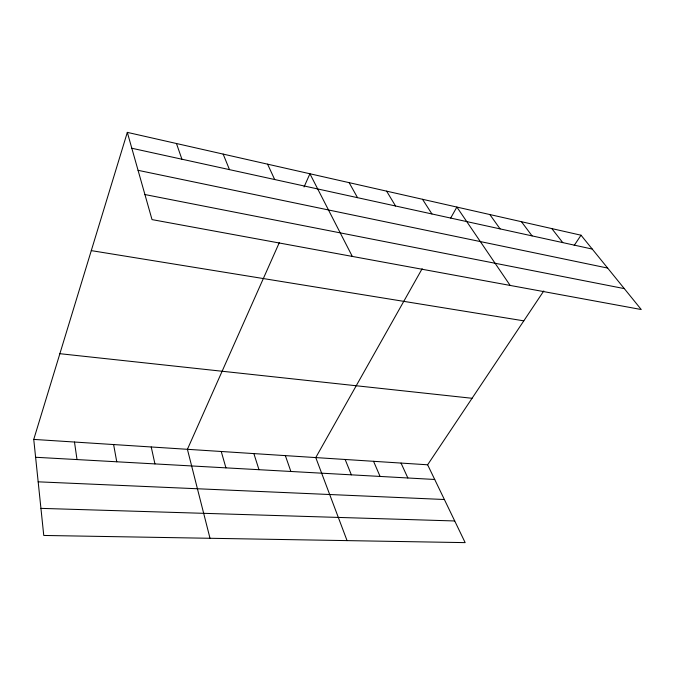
<?xml version="1.0" encoding="UTF-8"?>
<svg xmlns="http://www.w3.org/2000/svg" width="675" height="675" viewBox="0 0 675 675"><rect width="100%" height="100%" fill="white"/><g stroke="black" fill="none" stroke-linecap="round" stroke-linejoin="round"><path stroke-width="1.01" d="M543.78 290.95L427.629 464.788L465.168 542.624L43.757 535.452L33.75 439.408L127.322 132.376L581.023 235.212L641.25 309.53L152.018 219.603L127.322 132.376M279.323 242.587L187.414 449.314L210.009 538.287M304.054 186.958L309.918 173.762L352.308 256.424M422.153 268.718L315.765 457.583L347.06 540.616M450.689 218.05L456.874 207.073L510.157 285.432M574.197 245.438L581.023 235.212M40.939 508.368L454.722 520.965M38.171 481.823L444.378 499.508M35.615 457.27L434.717 479.478M33.75 439.408L427.629 464.788M59.872 353.692L472.061 398.284M91.285 250.619L523.808 320.844M144.922 194.543L624.299 288.613M138.071 170.328L607.66 268.076M131.819 148.247L592.245 249.067M551.829 228.597L562.764 242.612M521.454 221.712L532.077 235.887M489.831 214.54L500.091 228.884M422.508 199.285L431.933 213.958M386.623 191.152L395.558 206.002M349.135 182.647L357.531 197.674M267.587 164.168L274.683 179.533M401.034 463.075L407.852 477.984M373.553 461.303L380.084 476.44M223.155 154.094L229.483 169.636M345.144 459.472L351.363 474.837M285.356 455.617L290.874 471.471M176.462 143.513L181.921 159.224M253.868 453.592L258.989 469.699M221.24 451.491L225.931 467.859M151.225 446.977L154.938 463.911M113.611 444.555L116.758 461.784M74.486 442.041L77.017 459.574"/></g></svg>
